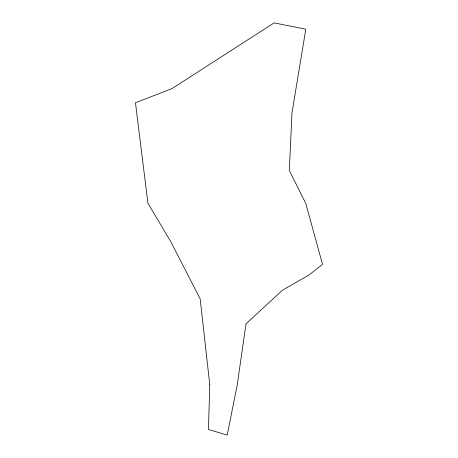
<?xml version="1.0" encoding="UTF-8"?>
<svg xmlns="http://www.w3.org/2000/svg" width="458" height="458" viewBox="0 0 458 458"><rect width="100%" height="100%" fill="white"/><g stroke="black" fill="none" stroke-linecap="round" stroke-linejoin="round"><path stroke-width="0.69" d="M209.781 384.84L208.43 429.432L227.168 435.1L237.13 385.619L245.992 323.846L282.431 290.24L309.173 274.869L322.541 264.386L305.778 203.466L289.313 170.456L291.975 113L305.801 29.192L274.079 22.9L171.933 88.652L135.459 102.741L147.934 203.22L170.823 241.772L200.175 298.874L209.781 384.84"/></g></svg>
